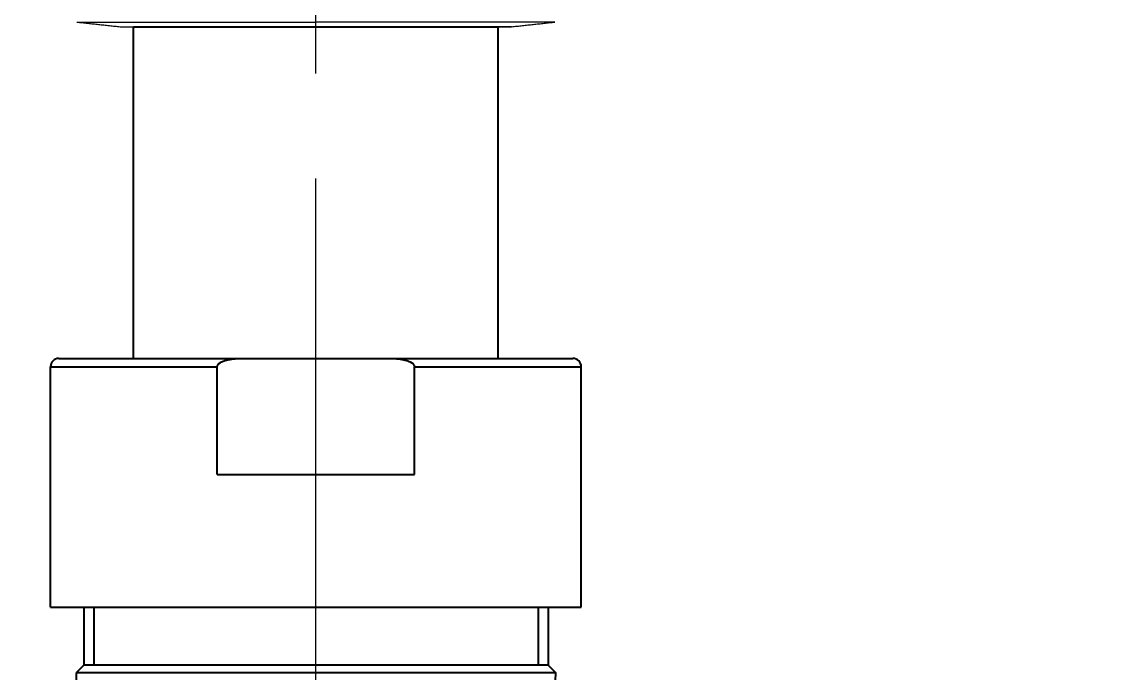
# Model space of a CAD drawing. Extents: x 0 to 3160, y 0 to 2315.
# Drawn here: x 2078.9 to 2145.4, y 579.6 to 618.8 of the extents above; entities that cross this region are included whole.
import ezdxf

# ---------------------------------------------------------------- set-up
doc = ezdxf.new("R2010")
doc.units = 0
doc.header["$LTSCALE"] = 4
doc.header["$MEASUREMENT"] = 0
doc.header["$PDMODE"] = 3
doc.header["$PDSIZE"] = -10
doc.linetypes.add('CENTER2', pattern=[28.575000000000003, 19.05, -3.175, 3.175, -3.175])
doc.layers.get('0').update_dxf_attribs({"linetype": 'CONTINUOUS'})
doc.layers.get('DEFPOINTS').update_dxf_attribs({"linetype": 'CONTINUOUS'})
doc.layers.add('1', color=7, linetype='CONTINUOUS', true_color=0xffffff)
doc.layers.add('Cneter', color=1, linetype='CENTER2', lineweight=13)
doc.layers.add('DEF_LAYER_ASSEM_MEMBER', color=7, linetype='CONTINUOUS')
doc.styles.add('Daelim Dimension', font='')
doc.styles.get('Daelim Dimension').set_extended_font_data('나눔고딕')
doc.dimstyles.new('DEFAULT', dxfattribs={"dimscale": 2, "dimtxt": 2, "dimasz": 2, "dimexe": 0, "dimexo": 2, "dimgap": 1, "dimtad": 1, "dimdec": 1, "dimzin": 9, "dimdsep": 46, "dimtxsty": 'Daelim Dimension', "dimcen": 0.5, "dimclrd": 252, "dimclre": 252, "dimclrt": 3, "dimadec": 1, "dimazin": 0, "dimtfac": 1, "dimtdec": 1, "dimtix": 1, "dimtmove": 0, "dimatfit": 3, "dimfxl": 1, "dimtolj": 1, "dimtzin": 1, "dimlwd": 9, "dimlwe": 9, "dimarcsym": 0})

# ---------------------------------------------------------------- blocks, each defined once
blk = doc.blocks.new('*D2')
at = {"color": 5, "lineweight": 9, "ltscale": 0.5, "transparency": 16777216}
for p, q in [((1741.295518273465, 1336.078545447044), (2418.230015357363, 1336.078545447044)), ((2416.230015357362, 461.471543949397), (2416.230015357363, 1328.078545447044)), ((2221.409677330765, 453.471543949397), (2418.230015357362, 453.471543949397))]:
    blk.add_line(p, q, dxfattribs=at)
at = {"color": 5, "ltscale": 0.5, "transparency": 16777216}
for points in [[(2414.896682024029, 1328.078545447044), (2417.563348690696, 1328.078545447044), (2416.230015357363, 1336.078545447044)], [(2414.896682024029, 461.471543949397), (2417.563348690696, 461.471543949397), (2416.230015357362, 453.471543949397)]]:
    blk.add_solid(points, dxfattribs=at)
at = {"layer": 'DEFPOINTS', "color": 0, "ltscale": 0.5, "transparency": 16777216}
for p in [(1737.295518273465, 1336.078545447044), (2416.230015357363, 1336.078545447044), (2217.409677330765, 453.471543949397)]:
    blk.add_point(p, dxfattribs=at)
at = {"color": 7, "ltscale": 0.5, "transparency": 16777216, "insert": (2400.524722081253, 893.0072777452452), "char_height": 20, "attachment_point": 5, "rotation": 90, "style": 'Daelim Dimension'}
blk.add_mtext('\\A1;(1140)', dxfattribs=at)

msp = doc.modelspace()

# ---------------------------------------------------------------- linework, layer by layer
msp.add_line((2085.609677330764, 618.5268830087466), (2107.609677330764, 618.5268830087466))
at = {"layer": '1', "color": 7, "linetype": 'Continuous', "lineweight": 13}
for p, q in [((2082.194649330765, 618.8122980087469), (2096.609677330764, 618.8122980087469)), ((2096.609677330764, 618.5297840087469), (2096.609677330764, 618.8122980087469)), ((2111.024705330764, 618.8122980087469), (2096.609677330764, 618.8122980087469)), ((2084.805895330765, 618.5297840087469), (2096.609677330764, 618.5297840087469)), ((2108.413459330764, 618.5297840087469), (2096.609677330764, 618.5297840087469))]:
    msp.add_line(p, q, dxfattribs=at)
at = {"layer": '1', "color": 7, "linetype": 'Continuous', "lineweight": 18}
msp.add_line((2084.859677330764, 618.5268830087466), (2108.359677330764, 618.5268830087466), dxfattribs=at)
for centre, start, end in [((2084.859677330764, 619.0268830087466), 263.8251270000051, 270), ((2108.359677330764, 619.0268830087466), 270, 276.1748729999948)]:
    msp.add_arc(centre, 0.499999999687501, start, end, dxfattribs=at)
for points in [[(2082.194649447471, 618.8122976563495), (2084.805895736586, 618.5297841679749)], [(2108.413459076487, 618.5297841679749), (2111.024705365601, 618.8122976563495)]]:
    msp.add_open_spline(points, degree=1, dxfattribs=at)
at = {"layer": 'Cneter', "lineweight": 5, "ltscale": 0.5}
msp.add_line((2096.609677330764, 456.9701225111469), (2096.609677330764, 1279.717921497137), dxfattribs=at)
at = {"layer": 'DEF_LAYER_ASSEM_MEMBER', "color": 7, "linetype": 'Continuous'}
for p, q in [((2085.609677330764, 598.5268830087468), (2085.609677330764, 618.5268830087468)), ((2107.609677330764, 598.5268830087468), (2107.609677330764, 618.5268830087468)), ((2080.609677330764, 583.5268830087468), (2080.609677330764, 598.0268830087468)), ((2081.109677330764, 598.5268830087468), (2112.109677330764, 598.5268830087468)), ((2090.653378144165, 591.5268830087468), (2090.653378144165, 598.0268830087468)), ((2102.565976517264, 591.5268830087468), (2102.565976517264, 598.0268830087468)), ((2112.609677330764, 583.5268830087468), (2112.609677330764, 598.0268830087468)), ((2090.653378144165, 591.5268830087468), (2102.565976517264, 591.5268830087468)), ((2080.610396246664, 583.5268830087468), (2112.608958414765, 583.5268830087468)), ((2082.609677330764, 583.5268830087468), (2082.609677330764, 580.0268830087468)), ((2110.609677330764, 583.5268830087468), (2110.609677330764, 580.0268830087468)), ((2082.609677330764, 580.0268830087468), (2082.146601276964, 579.563806954947)), ((2110.609677330764, 580.0268830087468), (2082.609677330764, 580.0268830087468)), ((2110.609677330764, 580.0268830087468), (2111.072753384464, 579.563806954947)), ((2111.072753384464, 579.563806954947), (2082.146601276964, 579.563806954947))]:
    msp.add_line(p, q, dxfattribs=at)
at = {"layer": 'DEF_LAYER_ASSEM_MEMBER', "color": 9, "linetype": 'Continuous'}
for p, q in [((2080.609677330764, 598.0268830087468), (2090.653378144165, 598.0268830087468)), ((2102.565976517264, 598.0268830087468), (2112.609677330764, 598.0268830087468))]:
    msp.add_line(p, q, dxfattribs=at)
at = {"layer": 'DEF_LAYER_ASSEM_MEMBER', "color": 2, "linetype": 'Continuous'}
for p, q in [((2083.209677330764, 583.5268830087468), (2083.209677330764, 580.0268830087468)), ((2110.009677330765, 583.5268830087468), (2110.009677330765, 580.0268830087468))]:
    msp.add_line(p, q, dxfattribs=at)
at = {"layer": 'DEF_LAYER_ASSEM_MEMBER', "color": 7, "linetype": 'Continuous'}
for centre, radius, start, end in [((2081.109677330764, 598.0268830087468), 0.5, 90, 180), ((2112.109677330764, 598.0268830087468), 0.5, 0, 90), ((2418.218796852565, 585.1873968421469), 336.1192428323, 180.9586568080012, 182.2812766639001), ((1775.213519613264, 585.182195878547), 335.9062238236, 357.7241573509, 359.0416224479001)]:
    msp.add_arc(centre, radius, start, end, dxfattribs=at)
for points, start_tangent, end_tangent in [([(2090.653378144165, 598.0268830087468), (2090.925243052765, 598.3258443650468), (2091.122532276664, 598.4013390440468), (2091.327393907664, 598.4530476333468), (2091.745871643865, 598.5106865461469), (2092.168112291265, 598.5268830087468)], (0, 1), (1, 0)), ([(2101.051242370164, 598.5268830087468), (2101.473479184964, 598.5106868625469), (2101.891953303364, 598.4530491103469), (2102.096813877364, 598.4013418049469), (2102.294101624365, 598.325849930447), (2102.565976517264, 598.0268830087468)], (1, 0), (0, -1))]:
    msp.add_spline(points, degree=3, dxfattribs=dict(at, start_tangent=start_tangent, end_tangent=end_tangent))

# ---------------------------------------------------------------- dimensions: what is measured, and where the dimension line sits
at = {"color": 5, "ltscale": 0.5}
dim = msp.add_linear_dim(base=(2416.230015357363, 1336.078545447044), p1=(2217.409677330765, 453.471543949397), p2=(1737.295518273465, 1336.078545447044), angle=90, text='(1140)', dimstyle='DEFAULT', override={"dimtxt": 10, "dimasz": 4, "dimexe": 1, "dimdec": 0, "dimclrd": 5, "dimclre": 5, "dimclrt": 7}, dxfattribs=at)
dim.commit()
dim.dimension.update_dxf_attribs({"geometry": '*D2', "text_midpoint": (2416.230015357362, 893.0072777452452), "dimtype": 160})

doc.saveas('drawing.dxf')
